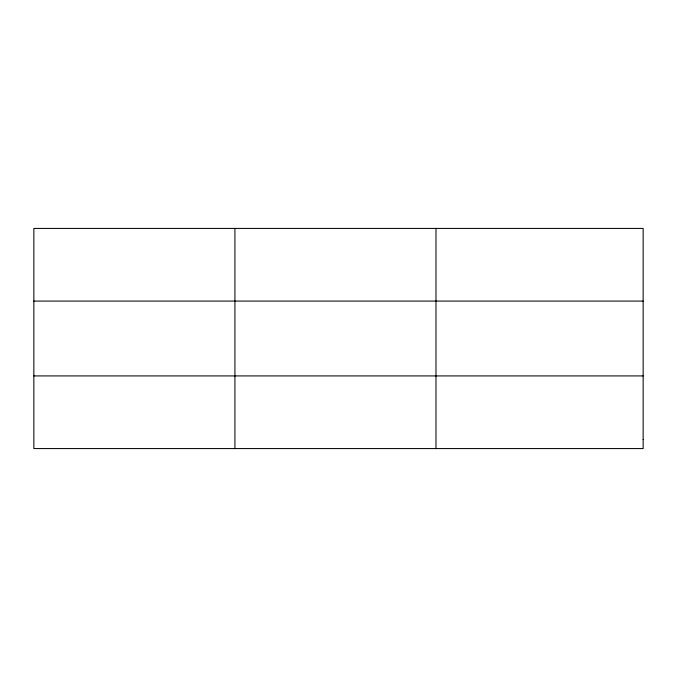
<?xml version="1.0" encoding="UTF-8"?>
<svg xmlns="http://www.w3.org/2000/svg" width="677" height="677" viewBox="0 0 677 677"><rect width="100%" height="100%" fill="white"/><g stroke="black" fill="none" stroke-linecap="round" stroke-linejoin="round"><path stroke-width="1.02" d="M234.919 448.572L234.919 228.428M435.988 448.572L435.988 228.428M33.85 301.079L643.15 301.079M33.85 375.921L643.15 375.921M643.15 439.491L643.15 448.572L33.85 448.572L33.85 228.428L643.15 228.428L643.15 439.491"/></g></svg>
